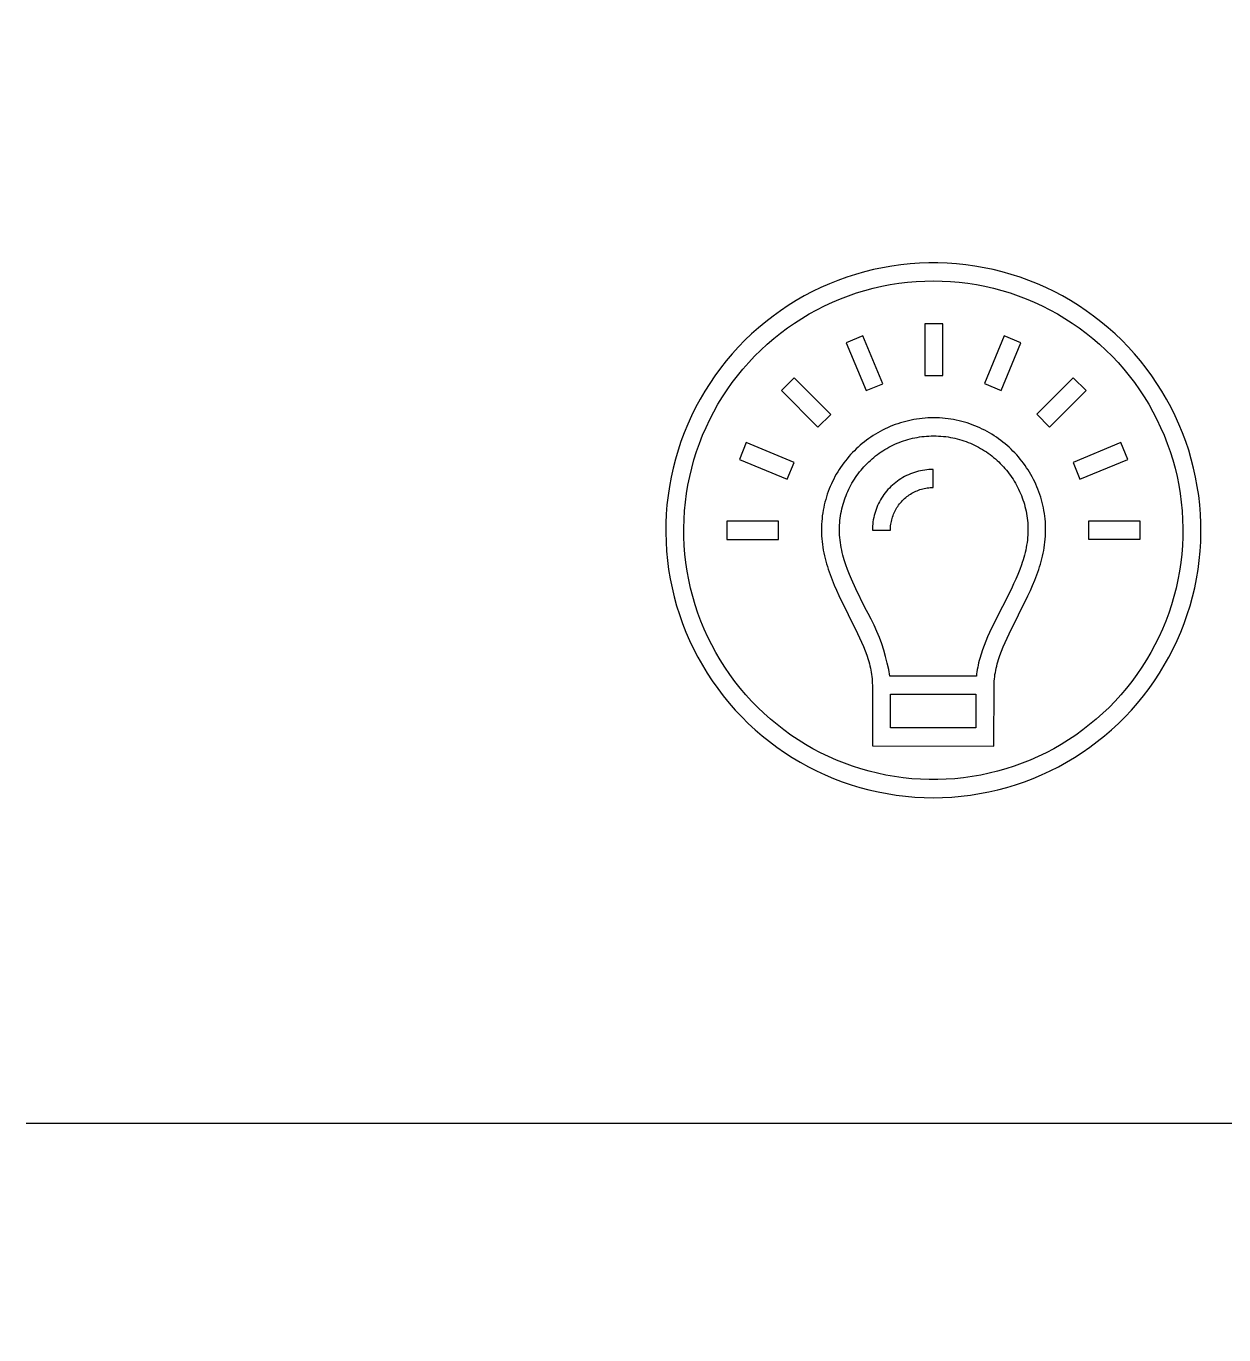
# Model space of a CAD drawing. Header units: inches. Extents: x -9 to 197, y 0 to 134.
# Drawn here: x 15.64 to 20.38, y 118.45 to 123.63 of the extents above; entities that cross this region are included whole.
import ezdxf

# ---------------------------------------------------------------- set-up
doc = ezdxf.new("R2010")
doc.units = ezdxf.units.IN
doc.layers.add('ZANO_R', color=7, linetype='Continuous', lineweight=0)
doc.layers.add('ZANO_W', color=1, linetype='Continuous', lineweight=0)
doc.styles.get("Standard").update_dxf_attribs({"font": 'arial.ttf'})
doc.dimstyles.new('amerykanie', dxfattribs={"dimtxt": 50, "dimasz": 50, "dimexe": 0.5, "dimexo": 0.5, "dimgap": 1, "dimtad": 1, "dimdec": 0, "dimzin": 0, "dimlunit": 5, "dimtxsty": 'Standard', "dimcen": 0.09, "dimclrd": 1, "dimclre": 1, "dimclrt": 1, "dimazin": 0, "dimtfac": 1, "dimtdec": 0, "dimtmove": 0, "dimatfit": 3, "dimfxl": 1, "dimtzin": 0, "dimarcsym": 1})

# ---------------------------------------------------------------- blocks, each defined once
blk = doc.blocks.new('*D398')
at = {"layer": 'ZANO_W', "color": 1, "lineweight": -2}
blk.add_arc((156.2448, 106.2917), 5.9376, 93.97094, 170.33898, dxfattribs=at)
at = {"layer": 'ZANO_W', "color": 1}
for points in [[(155.8311, 112.0484), (155.8361, 112.3817), (156.8335, 112.2001)], [(150.2253, 107.3022), (150.5574, 107.2741), (150.3072, 106.2917)]]:
    blk.add_solid(points, dxfattribs=at)
at = {"layer": 'ZANO_W', "color": 1, "insert": (151.3604, 111.687), "char_height": 1.625, "attachment_point": 5, "rotation": 42.155}
blk.add_mtext("95%%d41'", dxfattribs=at)

msp = doc.modelspace()

# ---------------------------------------------------------------- linework, layer by layer
at = {"layer": 'ZANO_R'}
for p, q in [((18.92422, 122.64825), (18.88921, 122.63695)), ((18.9596, 122.65834), (18.92422, 122.64825)), ((18.9953, 122.66719), (18.9596, 122.65834)), ((19.03129, 122.6748), (18.9953, 122.66719)), ((19.06753, 122.68115), (19.03129, 122.6748)), ((19.10396, 122.68624), (19.06753, 122.68115)), ((19.14055, 122.69006), (19.10396, 122.68624)), ((19.17724, 122.69262), (19.14055, 122.69006)), ((19.21401, 122.69389), (19.17724, 122.69262)), ((19.2508, 122.69389), (19.21401, 122.69389)), ((19.28756, 122.69262), (19.2508, 122.69389)), ((19.32426, 122.69006), (19.28756, 122.69262)), ((19.36084, 122.68624), (19.32426, 122.69006)), ((19.39728, 122.68115), (19.36084, 122.68624)), ((19.43351, 122.6748), (19.39728, 122.68115)), ((19.4695, 122.66719), (19.43351, 122.6748)), ((19.50521, 122.65834), (19.4695, 122.66719)), ((19.54058, 122.64825), (19.50521, 122.65834)), ((19.57559, 122.63695), (19.54058, 122.64825)), ((18.78684, 122.59584), (18.75374, 122.5798)), ((18.82048, 122.61072), (18.78684, 122.59584)), ((18.85462, 122.62443), (18.82048, 122.61072)), ((18.88921, 122.63695), (18.85462, 122.62443)), ((18.99463, 122.59347), (19.02806, 122.60115)), ((19.02806, 122.60115), (19.06174, 122.60766)), ((19.06174, 122.60766), (19.09563, 122.61299)), ((19.09563, 122.61299), (19.12968, 122.61715)), ((19.12968, 122.61715), (19.16385, 122.62012)), ((19.16385, 122.62012), (19.1981, 122.62191)), ((19.1981, 122.62191), (19.2324, 122.6225)), ((19.2324, 122.6225), (19.2667, 122.62191)), ((19.2667, 122.62191), (19.30095, 122.62012)), ((19.30095, 122.62012), (19.33513, 122.61715)), ((19.33513, 122.61715), (19.36918, 122.61299)), ((19.36918, 122.61299), (19.40306, 122.60765)), ((19.40306, 122.60765), (19.43674, 122.60114)), ((19.43674, 122.60114), (19.47017, 122.59347)), ((19.61018, 122.62443), (19.57559, 122.63695)), ((19.64432, 122.61072), (19.61018, 122.62443)), ((19.67796, 122.59584), (19.64432, 122.61072)), ((19.71106, 122.5798), (19.67796, 122.59584)), ((18.6893, 122.54431), (18.65804, 122.52491)), ((18.72121, 122.56261), (18.6893, 122.54431)), ((18.75374, 122.5798), (18.72121, 122.56261)), ((18.83256, 122.538), (18.86416, 122.55134)), ((18.86416, 122.55134), (18.89621, 122.56356)), ((18.89621, 122.56356), (18.92866, 122.57467)), ((18.92866, 122.57467), (18.96148, 122.58465)), ((18.96148, 122.58465), (18.99463, 122.59347)), ((19.47017, 122.59347), (19.50332, 122.58464)), ((19.50332, 122.58464), (19.53614, 122.57466)), ((19.53614, 122.57466), (19.56859, 122.56355)), ((19.56859, 122.56355), (19.60064, 122.55132)), ((19.60064, 122.55132), (19.63225, 122.53799)), ((19.74359, 122.56261), (19.71106, 122.5798)), ((19.7755, 122.54431), (19.74359, 122.56261)), ((19.80676, 122.52491), (19.7755, 122.54431)), ((18.62748, 122.50444), (18.59764, 122.48292)), ((18.65804, 122.52491), (18.62748, 122.50444)), ((18.71132, 122.47396), (18.74078, 122.49154)), ((18.74078, 122.49154), (18.77083, 122.50809)), ((18.77083, 122.50809), (18.80143, 122.52358)), ((18.80143, 122.52358), (18.83256, 122.538)), ((19.63225, 122.53799), (19.66337, 122.52357)), ((19.66337, 122.52357), (19.69397, 122.50807)), ((19.69397, 122.50807), (19.72402, 122.49153)), ((19.72402, 122.49153), (19.75348, 122.47395)), ((19.83732, 122.50444), (19.80676, 122.52491)), ((19.86716, 122.48292), (19.83732, 122.50444)), ((18.56857, 122.46038), (18.5403, 122.43685)), ((18.59764, 122.48292), (18.56857, 122.46038)), ((18.65433, 122.43579), (18.6825, 122.45537)), ((18.6825, 122.45537), (18.71132, 122.47396)), ((19.26965, 122.45256), (19.19809, 122.45256)), ((19.19809, 122.45256), (19.19809, 122.24756)), ((19.26965, 122.24756), (19.26965, 122.45256)), ((19.75348, 122.47395), (19.7823, 122.45536)), ((19.7823, 122.45536), (19.81047, 122.43578)), ((19.89623, 122.46038), (19.86716, 122.48292)), ((19.9245, 122.43685), (19.89623, 122.46038)), ((18.4863, 122.3869), (18.46062, 122.36055)), ((18.51287, 122.41234), (18.4863, 122.3869)), ((18.5403, 122.43685), (18.51287, 122.41234)), ((18.57415, 122.37136), (18.60012, 122.39376)), ((18.60012, 122.39376), (18.62686, 122.41525)), ((18.62686, 122.41525), (18.65433, 122.43579)), ((18.95337, 122.40444), (18.88727, 122.37706)), ((19.03185, 122.21505), (18.95337, 122.40444)), ((19.51293, 122.40443), (19.43465, 122.21552)), ((19.57903, 122.37708), (19.51293, 122.40443)), ((19.81047, 122.43578), (19.83794, 122.41523)), ((19.83794, 122.41523), (19.86467, 122.39374)), ((19.86467, 122.39374), (19.89065, 122.37134)), ((19.95194, 122.41234), (19.9245, 122.43685)), ((19.97851, 122.3869), (19.95194, 122.41234)), ((20.00418, 122.36055), (19.97851, 122.3869)), ((18.46062, 122.36055), (18.43588, 122.33333)), ((18.5246, 122.32392), (18.54896, 122.34807)), ((18.54896, 122.34807), (18.57415, 122.37136)), ((18.88727, 122.37706), (18.96571, 122.18767)), ((19.50078, 122.18814), (19.57903, 122.37708)), ((19.89065, 122.37134), (19.91583, 122.34805)), ((19.91583, 122.34805), (19.94019, 122.3239)), ((20.02892, 122.33333), (20.00418, 122.36055)), ((18.4121, 122.30526), (18.38931, 122.27639)), ((18.43588, 122.33333), (18.4121, 122.30526)), ((18.47847, 122.27316), (18.50109, 122.29894)), ((18.50109, 122.29894), (18.5246, 122.32392)), ((19.94019, 122.3239), (19.9637, 122.29892)), ((19.9637, 122.29892), (19.98633, 122.27314)), ((20.0527, 122.30526), (20.02892, 122.33333)), ((20.0755, 122.27639), (20.0527, 122.30526)), ((18.36753, 122.24674), (18.3468, 122.21635)), ((18.38931, 122.27639), (18.36753, 122.24674)), ((18.43596, 122.21932), (18.45675, 122.24661)), ((18.45675, 122.24661), (18.47847, 122.27316)), ((18.68113, 122.23843), (18.63054, 122.18781)), ((18.82605, 122.09344), (18.68113, 122.23843)), ((19.19809, 122.24756), (19.26965, 122.24756)), ((19.78665, 122.23842), (19.64204, 122.09381)), ((19.83723, 122.18784), (19.78665, 122.23842)), ((19.98633, 122.27314), (20.00804, 122.24659)), ((20.00804, 122.24659), (20.02883, 122.2193)), ((20.09727, 122.24674), (20.0755, 122.27639)), ((20.11801, 122.21635), (20.09727, 122.24674)), ((18.32713, 122.18527), (18.30855, 122.15352)), ((18.3468, 122.21635), (18.32713, 122.18527)), ((18.3973, 122.16266), (18.41614, 122.19133)), ((18.41614, 122.19133), (18.43596, 122.21932)), ((18.63054, 122.18781), (18.77547, 122.04285)), ((18.96571, 122.18767), (19.03185, 122.21505)), ((19.43465, 122.21552), (19.50078, 122.18814)), ((19.69262, 122.04323), (19.83723, 122.18784)), ((20.02883, 122.2193), (20.04865, 122.1913)), ((20.04865, 122.1913), (20.06749, 122.16264)), ((20.13768, 122.18527), (20.11801, 122.21635)), ((20.15625, 122.15352), (20.13768, 122.18527)), ((18.30855, 122.15352), (18.29109, 122.12114)), ((18.36266, 122.10346), (18.37946, 122.13336)), ((18.37946, 122.13336), (18.3973, 122.16266)), ((20.06749, 122.16264), (20.08532, 122.13333)), ((20.08532, 122.13333), (20.10213, 122.10343)), ((20.17372, 122.12114), (20.15625, 122.15352)), ((18.27476, 122.08818), (18.25958, 122.05467)), ((18.29109, 122.12114), (18.27476, 122.08818)), ((18.3469, 122.07299), (18.36266, 122.10346)), ((18.77547, 122.04285), (18.82605, 122.09344)), ((19.17732, 122.07625), (19.16624, 122.0747)), ((19.18848, 122.07753), (19.17732, 122.07625)), ((19.19972, 122.07853), (19.18848, 122.07753)), ((19.21103, 122.07925), (19.19972, 122.07853)), ((19.22243, 122.07969), (19.21103, 122.07925)), ((19.23389, 122.07983), (19.22243, 122.07969)), ((19.24535, 122.07965), (19.23389, 122.07983)), ((19.25674, 122.07917), (19.24535, 122.07965)), ((19.26806, 122.07841), (19.25674, 122.07917)), ((19.27929, 122.07737), (19.26806, 122.07841)), ((19.29045, 122.07606), (19.27929, 122.07737)), ((19.30152, 122.07446), (19.29045, 122.07606)), ((19.64204, 122.09381), (19.69262, 122.04323)), ((20.10213, 122.10343), (20.11789, 122.07296)), ((20.19005, 122.08818), (20.17372, 122.12114)), ((20.20522, 122.05467), (20.19005, 122.08818)), ((18.25958, 122.05467), (18.24558, 122.02065)), ((18.3186, 122.01051), (18.33221, 122.04199)), ((18.33221, 122.04199), (18.3469, 122.07299)), ((19.02205, 122.02607), (19.01267, 122.02082)), ((19.03157, 122.0311), (19.02205, 122.02607)), ((19.04123, 122.03591), (19.03157, 122.0311)), ((19.05101, 122.04048), (19.04123, 122.03591)), ((19.06092, 122.04482), (19.05101, 122.04048)), ((19.07096, 122.04893), (19.06092, 122.04482)), ((19.08111, 122.0528), (19.07096, 122.04893)), ((19.09138, 122.05642), (19.08111, 122.0528)), ((19.10177, 122.0598), (19.09138, 122.05642)), ((19.11226, 122.06293), (19.10177, 122.0598)), ((19.12286, 122.0658), (19.11226, 122.06293)), ((19.13356, 122.06842), (19.12286, 122.0658)), ((19.14436, 122.07078), (19.13356, 122.06842)), ((19.15526, 122.07287), (19.14436, 122.07078)), ((19.16624, 122.0747), (19.15526, 122.07287)), ((19.3125, 122.0726), (19.30152, 122.07446)), ((19.32339, 122.07047), (19.3125, 122.0726)), ((19.33418, 122.06807), (19.32339, 122.07047)), ((19.34487, 122.06542), (19.33418, 122.06807)), ((19.35546, 122.06251), (19.34487, 122.06542)), ((19.36594, 122.05934), (19.35546, 122.06251)), ((19.37631, 122.05593), (19.36594, 122.05934)), ((19.38657, 122.05227), (19.37631, 122.05593)), ((19.39671, 122.04837), (19.38657, 122.05227)), ((19.40673, 122.04423), (19.39671, 122.04837)), ((19.41663, 122.03985), (19.40673, 122.04423)), ((19.4264, 122.03524), (19.41663, 122.03985)), ((19.43603, 122.0304), (19.4264, 122.03524)), ((19.44554, 122.02534), (19.43603, 122.0304)), ((19.4549, 122.02006), (19.44554, 122.02534)), ((20.11789, 122.07296), (20.13258, 122.04196)), ((20.13258, 122.04196), (20.14618, 122.01048)), ((20.21923, 122.02065), (20.20522, 122.05467)), ((18.23276, 121.98617), (18.22115, 121.95126)), ((18.24558, 122.02065), (18.23276, 121.98617)), ((18.2947, 121.94621), (18.30609, 121.97856)), ((18.30609, 121.97856), (18.3186, 122.01051)), ((18.49155, 121.98137), (18.46421, 121.91524)), ((18.68094, 121.90293), (18.49155, 121.98137)), ((18.95114, 121.97814), (18.94298, 121.97124)), ((18.95946, 121.98485), (18.95114, 121.97814)), ((18.96794, 121.99136), (18.95946, 121.98485)), ((18.97659, 121.99766), (18.96794, 121.99136)), ((18.98538, 122.00377), (18.97659, 121.99766)), ((18.99433, 122.00966), (18.98538, 122.00377)), ((19.00343, 122.01535), (18.99433, 122.00966)), ((19.01267, 122.02082), (19.00343, 122.01535)), ((19.07224, 121.97139), (19.08045, 121.97523)), ((19.08045, 121.97523), (19.08877, 121.97888)), ((19.08877, 121.97888), (19.09719, 121.98232)), ((19.09719, 121.98232), (19.10571, 121.98557)), ((19.10571, 121.98557), (19.11432, 121.98861)), ((19.11432, 121.98861), (19.12304, 121.99144)), ((19.12304, 121.99144), (19.13184, 121.99407)), ((19.13184, 121.99407), (19.14073, 121.99648)), ((19.14073, 121.99648), (19.14971, 121.99868)), ((19.14971, 121.99868), (19.15877, 122.00065)), ((19.15877, 122.00065), (19.16792, 122.00241)), ((19.16792, 122.00241), (19.17713, 122.00394)), ((19.17713, 122.00394), (19.18643, 122.00524)), ((19.18643, 122.00524), (19.19579, 122.00632)), ((19.19579, 122.00632), (19.20522, 122.00716)), ((19.20522, 122.00716), (19.21471, 122.00776)), ((19.21471, 122.00776), (19.22427, 122.00813)), ((19.22427, 122.00813), (19.23389, 122.00825)), ((19.23389, 122.00825), (19.24351, 122.00813)), ((19.24351, 122.00813), (19.25306, 122.00776)), ((19.25306, 122.00776), (19.26256, 122.00716)), ((19.26256, 122.00716), (19.27199, 122.00632)), ((19.27199, 122.00632), (19.28135, 122.00524)), ((19.28135, 122.00524), (19.29065, 122.00394)), ((19.29065, 122.00394), (19.29986, 122.00241)), ((19.29986, 122.00241), (19.309, 122.00065)), ((19.309, 122.00065), (19.31807, 121.99868)), ((19.31807, 121.99868), (19.32704, 121.99648)), ((19.32704, 121.99648), (19.33594, 121.99407)), ((19.33594, 121.99407), (19.34474, 121.99144)), ((19.34474, 121.99144), (19.35345, 121.98861)), ((19.35345, 121.98861), (19.36207, 121.98557)), ((19.36207, 121.98557), (19.37059, 121.98232)), ((19.37059, 121.98232), (19.37901, 121.97888)), ((19.37901, 121.97888), (19.38733, 121.97523)), ((19.38733, 121.97523), (19.39554, 121.97139)), ((19.46412, 122.01455), (19.4549, 122.02006)), ((19.4732, 122.00884), (19.46412, 122.01455)), ((19.48213, 122.00291), (19.4732, 122.00884)), ((19.49091, 121.99678), (19.48213, 122.00291)), ((19.49953, 121.99044), (19.49091, 121.99678)), ((19.50799, 121.9839), (19.49953, 121.99044)), ((19.51629, 121.97717), (19.50799, 121.9839)), ((19.52442, 121.97024), (19.51629, 121.97717)), ((19.97475, 121.98137), (19.7858, 121.90315)), ((20.00212, 121.91524), (19.97475, 121.98137)), ((20.14618, 122.01048), (20.15869, 121.97853)), ((20.15869, 121.97853), (20.17008, 121.94618)), ((20.23204, 121.98617), (20.21923, 122.02065)), ((20.24365, 121.95126), (20.23204, 121.98617)), ((18.22115, 121.95126), (18.21076, 121.91597)), ((18.28444, 121.91348), (18.2947, 121.94621)), ((18.89771, 121.92597), (18.89081, 121.91782)), ((18.9048, 121.93396), (18.89771, 121.92597)), ((18.91208, 121.94178), (18.9048, 121.93396)), ((18.91954, 121.94942), (18.91208, 121.94178)), ((18.92718, 121.95688), (18.91954, 121.94942)), ((18.93499, 121.96415), (18.92718, 121.95688)), ((18.94298, 121.97124), (18.93499, 121.96415)), ((18.98979, 121.91714), (18.99664, 121.92293)), ((18.99664, 121.92293), (19.00362, 121.92856)), ((19.00362, 121.92856), (19.01074, 121.93402)), ((19.01074, 121.93402), (19.018, 121.93931)), ((19.018, 121.93931), (19.02538, 121.94443)), ((19.02538, 121.94443), (19.03289, 121.94938)), ((19.03289, 121.94938), (19.04052, 121.95415)), ((19.04052, 121.95415), (19.04828, 121.95874)), ((19.04828, 121.95874), (19.05615, 121.96314)), ((19.05615, 121.96314), (19.06414, 121.96736)), ((19.06414, 121.96736), (19.07224, 121.97139)), ((19.39554, 121.97139), (19.40364, 121.96736)), ((19.40364, 121.96736), (19.41163, 121.96314)), ((19.41163, 121.96314), (19.4195, 121.95874)), ((19.4195, 121.95874), (19.42726, 121.95415)), ((19.42726, 121.95415), (19.43489, 121.94938)), ((19.43489, 121.94938), (19.4424, 121.94443)), ((19.4424, 121.94443), (19.44978, 121.93931)), ((19.44978, 121.93931), (19.45704, 121.93402)), ((19.45704, 121.93402), (19.46416, 121.92856)), ((19.46416, 121.92856), (19.47114, 121.92293)), ((19.47114, 121.92293), (19.47798, 121.91714)), ((19.53239, 121.96312), (19.52442, 121.97024)), ((19.54018, 121.95582), (19.53239, 121.96312)), ((19.54779, 121.94833), (19.54018, 121.95582)), ((19.55522, 121.94067), (19.54779, 121.94833)), ((19.56247, 121.93282), (19.55522, 121.94067)), ((19.56953, 121.92481), (19.56247, 121.93282)), ((19.5764, 121.91663), (19.56953, 121.92481)), ((20.17008, 121.94618), (20.18034, 121.91345)), ((20.25404, 121.91597), (20.24365, 121.95126)), ((18.2016, 121.88035), (18.19368, 121.84442)), ((18.21076, 121.91597), (18.2016, 121.88035)), ((18.26736, 121.84704), (18.27533, 121.88041)), ((18.27533, 121.88041), (18.28444, 121.91348)), ((18.46421, 121.91524), (18.65357, 121.8368)), ((18.65357, 121.8368), (18.68094, 121.90293)), ((18.85929, 121.87462), (18.85361, 121.86552)), ((18.86519, 121.88357), (18.85929, 121.87462)), ((18.87129, 121.89237), (18.86519, 121.88357)), ((18.8776, 121.90101), (18.87129, 121.89237)), ((18.88411, 121.90949), (18.8776, 121.90101)), ((18.89081, 121.91782), (18.88411, 121.90949)), ((18.94039, 121.86533), (18.94602, 121.87231)), ((18.94602, 121.87231), (18.95181, 121.87916)), ((18.95181, 121.87916), (18.95776, 121.88586)), ((18.95776, 121.88586), (18.96386, 121.89242)), ((18.96386, 121.89242), (18.97012, 121.89883)), ((18.97012, 121.89883), (18.97653, 121.90509)), ((18.97653, 121.90509), (18.98309, 121.91119)), ((18.98309, 121.91119), (18.98979, 121.91714)), ((19.17339, 121.86788), (19.16527, 121.8657)), ((19.18157, 121.86978), (19.17339, 121.86788)), ((19.18982, 121.87139), (19.18157, 121.86978)), ((19.19811, 121.87271), (19.18982, 121.87139)), ((19.20645, 121.87375), (19.19811, 121.87271)), ((19.21482, 121.87449), (19.20645, 121.87375)), ((19.22321, 121.87494), (19.21482, 121.87449)), ((19.23161, 121.87509), (19.22321, 121.87494)), ((19.23161, 121.80351), (19.23161, 121.87509)), ((19.47798, 121.91714), (19.48469, 121.91119)), ((19.48469, 121.91119), (19.49125, 121.90509)), ((19.49125, 121.90509), (19.49766, 121.89883)), ((19.49766, 121.89883), (19.50392, 121.89242)), ((19.50392, 121.89242), (19.51002, 121.88586)), ((19.51002, 121.88586), (19.51597, 121.87916)), ((19.51597, 121.87916), (19.52176, 121.87231)), ((19.52176, 121.87231), (19.52739, 121.86533)), ((19.58308, 121.90829), (19.5764, 121.91663)), ((19.58956, 121.89978), (19.58308, 121.90829)), ((19.59584, 121.89111), (19.58956, 121.89978)), ((19.60191, 121.88229), (19.59584, 121.89111)), ((19.60777, 121.87332), (19.60191, 121.88229)), ((19.61343, 121.86421), (19.60777, 121.87332)), ((19.7858, 121.90315), (19.81318, 121.83702)), ((19.81318, 121.83702), (20.00212, 121.91524)), ((20.18034, 121.91345), (20.18945, 121.88038)), ((20.18945, 121.88038), (20.19742, 121.84701)), ((20.2632, 121.88035), (20.25404, 121.91597)), ((20.27112, 121.84442), (20.2632, 121.88035)), ((18.19368, 121.84442), (18.18701, 121.80824)), ((18.26056, 121.81342), (18.26736, 121.84704)), ((18.82848, 121.81794), (18.82414, 121.80803)), ((18.83305, 121.82772), (18.82848, 121.81794)), ((18.83786, 121.83738), (18.83305, 121.82772)), ((18.84289, 121.8469), (18.83786, 121.83738)), ((18.84814, 121.85628), (18.84289, 121.8469)), ((18.85361, 121.86552), (18.84814, 121.85628)), ((18.9058, 121.81281), (18.9102, 121.82068)), ((18.9102, 121.82068), (18.91479, 121.82843)), ((18.91479, 121.82843), (18.91957, 121.83607)), ((18.91957, 121.83607), (18.92451, 121.84358)), ((18.92451, 121.84358), (18.92964, 121.85096)), ((18.92964, 121.85096), (18.93493, 121.85821)), ((18.93493, 121.85821), (18.94039, 121.86533)), ((19.07692, 121.81866), (19.07058, 121.81314)), ((19.08345, 121.82395), (19.07692, 121.81866)), ((19.09016, 121.82901), (19.08345, 121.82395)), ((19.09704, 121.83383), (19.09016, 121.82901)), ((19.10408, 121.83841), (19.09704, 121.83383)), ((19.11128, 121.84274), (19.10408, 121.83841)), ((19.11863, 121.84681), (19.11128, 121.84274)), ((19.12611, 121.85063), (19.11863, 121.84681)), ((19.13373, 121.85419), (19.12611, 121.85063)), ((19.14146, 121.85748), (19.13373, 121.85419)), ((19.1493, 121.86049), (19.14146, 121.85748)), ((19.15724, 121.86324), (19.1493, 121.86049)), ((19.16527, 121.8657), (19.15724, 121.86324)), ((19.52739, 121.86533), (19.53285, 121.85821)), ((19.53285, 121.85821), (19.53814, 121.85096)), ((19.53814, 121.85096), (19.54327, 121.84358)), ((19.54327, 121.84358), (19.54821, 121.83607)), ((19.54821, 121.83607), (19.55298, 121.82843)), ((19.55298, 121.82843), (19.55757, 121.82068)), ((19.55757, 121.82068), (19.56198, 121.81281)), ((19.61886, 121.85495), (19.61343, 121.86421)), ((19.62408, 121.84555), (19.61886, 121.85495)), ((19.62908, 121.83601), (19.62408, 121.84555)), ((19.63385, 121.82634), (19.62908, 121.83601)), ((19.63839, 121.81654), (19.63385, 121.82634)), ((19.6427, 121.80661), (19.63839, 121.81654)), ((20.19742, 121.84701), (20.20422, 121.81339)), ((20.27779, 121.80824), (20.27112, 121.84442)), ((18.18161, 121.77186), (18.17746, 121.7353)), ((18.18701, 121.80824), (18.18161, 121.77186)), ((18.25047, 121.74557), (18.25493, 121.77959)), ((18.25493, 121.77959), (18.26056, 121.81342)), ((18.80916, 121.76718), (18.80603, 121.75669)), ((18.81254, 121.77757), (18.80916, 121.76718)), ((18.81616, 121.78784), (18.81254, 121.77757)), ((18.82003, 121.79799), (18.81616, 121.78784)), ((18.82414, 121.80803), (18.82003, 121.79799)), ((18.88337, 121.76325), (18.88662, 121.77177)), ((18.88662, 121.77177), (18.89006, 121.78019)), ((18.89006, 121.78019), (18.89371, 121.78851)), ((18.89371, 121.78851), (18.89755, 121.79672)), ((18.89755, 121.79672), (18.90158, 121.80482)), ((18.90158, 121.80482), (18.9058, 121.81281)), ((19.0321, 121.76887), (19.02752, 121.76182)), ((19.03691, 121.77575), (19.0321, 121.76887)), ((19.04197, 121.78246), (19.03691, 121.77575)), ((19.04726, 121.78899), (19.04197, 121.78246)), ((19.05277, 121.79533), (19.04726, 121.78899)), ((19.0585, 121.80147), (19.05277, 121.79533)), ((19.06444, 121.80741), (19.0585, 121.80147)), ((19.07058, 121.81314), (19.06444, 121.80741)), ((19.1229, 121.76385), (19.12749, 121.76757)), ((19.12749, 121.76757), (19.1322, 121.77113)), ((19.1322, 121.77113), (19.13704, 121.77451)), ((19.13704, 121.77451), (19.14199, 121.77773)), ((19.14199, 121.77773), (19.14705, 121.78077)), ((19.14705, 121.78077), (19.15221, 121.78364)), ((19.15221, 121.78364), (19.15747, 121.78632)), ((19.15747, 121.78632), (19.16282, 121.78882)), ((19.16282, 121.78882), (19.16825, 121.79113)), ((19.16825, 121.79113), (19.17376, 121.79325)), ((19.17376, 121.79325), (19.17935, 121.79518)), ((19.17935, 121.79518), (19.18499, 121.79691)), ((19.18499, 121.79691), (19.19069, 121.79844)), ((19.19069, 121.79844), (19.19644, 121.79978)), ((19.19644, 121.79978), (19.20224, 121.80091)), ((19.20224, 121.80091), (19.20807, 121.80184)), ((19.20807, 121.80184), (19.21393, 121.80256)), ((19.21393, 121.80256), (19.21981, 121.80309)), ((19.21981, 121.80309), (19.22571, 121.8034)), ((19.22571, 121.8034), (19.23161, 121.80351)), ((19.56198, 121.81281), (19.5662, 121.80482)), ((19.5662, 121.80482), (19.57023, 121.79672)), ((19.57023, 121.79672), (19.57407, 121.78851)), ((19.57407, 121.78851), (19.57772, 121.78019)), ((19.57772, 121.78019), (19.58116, 121.77177)), ((19.58116, 121.77177), (19.58441, 121.76325)), ((19.64677, 121.79656), (19.6427, 121.80661)), ((19.6506, 121.7864), (19.64677, 121.79656)), ((19.65419, 121.77611), (19.6506, 121.7864)), ((19.65753, 121.76572), (19.65419, 121.77611)), ((19.66063, 121.75522), (19.65753, 121.76572)), ((20.20422, 121.81339), (20.20985, 121.77955)), ((20.20985, 121.77955), (20.2143, 121.74554)), ((20.2832, 121.77186), (20.27779, 121.80824)), ((20.28734, 121.7353), (20.2832, 121.77186)), ((18.17746, 121.7353), (18.17459, 121.69863)), ((18.2472, 121.71143), (18.25047, 121.74557)), ((18.79609, 121.7137), (18.79427, 121.70272)), ((18.79819, 121.7246), (18.79609, 121.7137)), ((18.80054, 121.73539), (18.79819, 121.7246)), ((18.80316, 121.74609), (18.80054, 121.73539)), ((18.80603, 121.75669), (18.80316, 121.74609)), ((18.86828, 121.71019), (18.87026, 121.71925)), ((18.87026, 121.71925), (18.87246, 121.72823)), ((18.87246, 121.72823), (18.87487, 121.73712)), ((18.87487, 121.73712), (18.87749, 121.74593)), ((18.87749, 121.74593), (18.88033, 121.75464)), ((18.88033, 121.75464), (18.88337, 121.76325)), ((19.00544, 121.7166), (19.0027, 121.70866)), ((19.00846, 121.72444), (19.00544, 121.7166)), ((19.01174, 121.73217), (19.00846, 121.72444)), ((19.0153, 121.73979), (19.01174, 121.73217)), ((19.01911, 121.74727), (19.0153, 121.73979)), ((19.02319, 121.75462), (19.01911, 121.74727)), ((19.02752, 121.76182), (19.02319, 121.75462)), ((19.07959, 121.70843), (19.08227, 121.71369)), ((19.08227, 121.71369), (19.08514, 121.71885)), ((19.08514, 121.71885), (19.08818, 121.72391)), ((19.08818, 121.72391), (19.09139, 121.72886)), ((19.09139, 121.72886), (19.09478, 121.7337)), ((19.09478, 121.7337), (19.09834, 121.73841)), ((19.09834, 121.73841), (19.10205, 121.743)), ((19.10205, 121.743), (19.10593, 121.74746)), ((19.10593, 121.74746), (19.10995, 121.75178)), ((19.10995, 121.75178), (19.11413, 121.75595)), ((19.11413, 121.75595), (19.11844, 121.75998)), ((19.11844, 121.75998), (19.1229, 121.76385)), ((19.58441, 121.76325), (19.58745, 121.75464)), ((19.58745, 121.75464), (19.59029, 121.74593)), ((19.59029, 121.74593), (19.59291, 121.73712)), ((19.59291, 121.73712), (19.59532, 121.72823)), ((19.59532, 121.72823), (19.59752, 121.71925)), ((19.59752, 121.71925), (19.5995, 121.71019)), ((19.66346, 121.74461), (19.66063, 121.75522)), ((19.66604, 121.7339), (19.66346, 121.74461)), ((19.66836, 121.72309), (19.66604, 121.7339)), ((19.67042, 121.71219), (19.66836, 121.72309)), ((19.6722, 121.7012), (19.67042, 121.71219)), ((20.2143, 121.74554), (20.21757, 121.7114)), ((20.29021, 121.69863), (20.28734, 121.7353)), ((18.173, 121.66188), (18.17268, 121.62509)), ((18.17459, 121.69863), (18.173, 121.66188)), ((18.24423, 121.6429), (18.24512, 121.67719)), ((18.24512, 121.67719), (18.2472, 121.71143)), ((18.61864, 121.6697), (18.41412, 121.6697)), ((18.41412, 121.6697), (18.41412, 121.59815)), ((18.61864, 121.59815), (18.61864, 121.6697)), ((18.79043, 121.66924), (18.78971, 121.65793)), ((18.79143, 121.68048), (18.79043, 121.66924)), ((18.79271, 121.69164), (18.79143, 121.68048)), ((18.79427, 121.70272), (18.79271, 121.69164)), ((18.86117, 121.65425), (18.86178, 121.66375)), ((18.86178, 121.66375), (18.86262, 121.67318)), ((18.86262, 121.67318), (18.86369, 121.68254)), ((18.86369, 121.68254), (18.86499, 121.69183)), ((18.86499, 121.69183), (18.86653, 121.70105)), ((18.86653, 121.70105), (18.86828, 121.71019)), ((18.99324, 121.66778), (18.99221, 121.65944)), ((18.99456, 121.67608), (18.99324, 121.66778)), ((18.99617, 121.68432), (18.99456, 121.67608)), ((18.99806, 121.69251), (18.99617, 121.68432)), ((19.00024, 121.70062), (18.99806, 121.69251)), ((19.0027, 121.70866), (19.00024, 121.70062)), ((19.06408, 121.65782), (19.06501, 121.66366)), ((19.06501, 121.66366), (19.06614, 121.66945)), ((19.06614, 121.66945), (19.06748, 121.6752)), ((19.06748, 121.6752), (19.06901, 121.68091)), ((19.06901, 121.68091), (19.07074, 121.68655)), ((19.07074, 121.68655), (19.07266, 121.69213)), ((19.07266, 121.69213), (19.07478, 121.69764)), ((19.07478, 121.69764), (19.07709, 121.70308)), ((19.07709, 121.70308), (19.07959, 121.70843)), ((19.5995, 121.71019), (19.60125, 121.70105)), ((19.60125, 121.70105), (19.60279, 121.69183)), ((19.60279, 121.69183), (19.60409, 121.68254)), ((19.60409, 121.68254), (19.60516, 121.67318)), ((19.60516, 121.67318), (19.606, 121.66375)), ((19.606, 121.66375), (19.60661, 121.65425)), ((19.67372, 121.69012), (19.6722, 121.7012)), ((19.67496, 121.67896), (19.67372, 121.69012)), ((19.67592, 121.66771), (19.67496, 121.67896)), ((19.6766, 121.6564), (19.67592, 121.66771)), ((20.05138, 121.67083), (19.84689, 121.67083)), ((19.84689, 121.67083), (19.84689, 121.59927)), ((20.05138, 121.59927), (20.05138, 121.67083)), ((20.21757, 121.7114), (20.21965, 121.67716)), ((20.21965, 121.67716), (20.22054, 121.64287)), ((20.29181, 121.66188), (20.29021, 121.69863)), ((20.29212, 121.62509), (20.29181, 121.66188)), ((18.17268, 121.62509), (18.17364, 121.58832)), ((18.24452, 121.6086), (18.24423, 121.6429)), ((18.24601, 121.57433), (18.24452, 121.6086)), ((18.78928, 121.64654), (18.78913, 121.63508)), ((18.78913, 121.63508), (18.78929, 121.62346)), ((18.78971, 121.65793), (18.78928, 121.64654)), ((18.78929, 121.62346), (18.78977, 121.61193)), ((18.78977, 121.61193), (18.79054, 121.60049)), ((18.86069, 121.63508), (18.86081, 121.64469)), ((18.86083, 121.62503), (18.86069, 121.63508)), ((18.86081, 121.64469), (18.86117, 121.65425)), ((18.86127, 121.61502), (18.86083, 121.62503)), ((18.86199, 121.60504), (18.86127, 121.61502)), ((18.99102, 121.64268), (18.99086, 121.63428)), ((18.99086, 121.63428), (19.06241, 121.63428)), ((18.99147, 121.65107), (18.99102, 121.64268)), ((18.99221, 121.65944), (18.99147, 121.65107)), ((19.06241, 121.63428), (19.06252, 121.64019)), ((19.06252, 121.64019), (19.06284, 121.64608)), ((19.06284, 121.64608), (19.06336, 121.65197)), ((19.06336, 121.65197), (19.06408, 121.65782)), ((19.60649, 121.61505), (19.60576, 121.60509)), ((19.60694, 121.62505), (19.60649, 121.61505)), ((19.60661, 121.65425), (19.60697, 121.64469)), ((19.60709, 121.63508), (19.60694, 121.62505)), ((19.60697, 121.64469), (19.60709, 121.63508)), ((19.67558, 121.59896), (19.67639, 121.6104)), ((19.67639, 121.6104), (19.6769, 121.62193)), ((19.677, 121.645), (19.6766, 121.6564)), ((19.6769, 121.62193), (19.6771, 121.63354)), ((19.6771, 121.63354), (19.677, 121.645)), ((20.22025, 121.60857), (20.21876, 121.5743)), ((20.22054, 121.64287), (20.22025, 121.60857)), ((20.29117, 121.58832), (20.29212, 121.62509)), ((18.17364, 121.58832), (18.17587, 121.5516)), ((18.24869, 121.54013), (18.24601, 121.57433)), ((18.41412, 121.59815), (18.61864, 121.59815)), ((18.79054, 121.60049), (18.79161, 121.58913)), ((18.79161, 121.58913), (18.79296, 121.57785)), ((18.79296, 121.57785), (18.79458, 121.56664)), ((18.79458, 121.56664), (18.79646, 121.55551)), ((18.86299, 121.59509), (18.86199, 121.60504)), ((18.86424, 121.58518), (18.86299, 121.59509)), ((18.86575, 121.5753), (18.86424, 121.58518)), ((18.86749, 121.56545), (18.86575, 121.5753)), ((18.86947, 121.55563), (18.86749, 121.56545)), ((19.60014, 121.56555), (19.59811, 121.55574)), ((19.60192, 121.57539), (19.60014, 121.56555)), ((19.60346, 121.58526), (19.60192, 121.57539)), ((19.60474, 121.59516), (19.60346, 121.58526)), ((19.60576, 121.60509), (19.60474, 121.59516)), ((19.66951, 121.554), (19.67142, 121.56513)), ((19.67142, 121.56513), (19.67308, 121.57632)), ((19.67308, 121.57632), (19.67447, 121.5876)), ((19.67447, 121.5876), (19.67558, 121.59896)), ((19.84689, 121.59927), (20.05138, 121.59927)), ((20.21876, 121.5743), (20.21608, 121.5401)), ((20.28893, 121.5516), (20.29117, 121.58832)), ((18.17587, 121.5516), (18.17938, 121.51498)), ((18.17938, 121.51498), (18.18415, 121.47851)), ((18.25255, 121.50605), (18.24869, 121.54013)), ((18.25759, 121.47212), (18.25255, 121.50605)), ((18.79646, 121.55551), (18.79859, 121.54446)), ((18.79859, 121.54446), (18.80096, 121.53347)), ((18.80096, 121.53347), (18.80356, 121.52256)), ((18.80356, 121.52256), (18.80638, 121.51171)), ((18.80638, 121.51171), (18.80941, 121.50093)), ((18.87168, 121.54583), (18.86947, 121.55563)), ((18.87409, 121.53607), (18.87168, 121.54583)), ((18.87671, 121.52634), (18.87409, 121.53607)), ((18.87953, 121.51664), (18.87671, 121.52634)), ((18.8857, 121.49732), (18.87953, 121.51664)), ((19.58477, 121.50713), (19.58153, 121.49749)), ((19.58784, 121.5168), (19.58477, 121.50713)), ((19.59071, 121.52649), (19.58784, 121.5168)), ((19.59339, 121.53621), (19.59071, 121.52649)), ((19.59586, 121.54596), (19.59339, 121.53621)), ((19.59811, 121.55574), (19.59586, 121.54596)), ((19.65637, 121.49946), (19.65943, 121.51023)), ((19.65943, 121.51023), (19.66229, 121.52107)), ((19.66229, 121.52107), (19.66493, 121.53198)), ((19.66493, 121.53198), (19.66734, 121.54295)), ((19.66734, 121.54295), (19.66951, 121.554)), ((20.21222, 121.50601), (20.20718, 121.47208)), ((20.21608, 121.5401), (20.21222, 121.50601)), ((20.28065, 121.47851), (20.28543, 121.51498)), ((20.28543, 121.51498), (20.28893, 121.5516)), ((18.18415, 121.47851), (18.19019, 121.44222)), ((18.26381, 121.43838), (18.25759, 121.47212)), ((18.80941, 121.50093), (18.81263, 121.49021)), ((18.81263, 121.49021), (18.81604, 121.47955)), ((18.81604, 121.47955), (18.82339, 121.4584)), ((18.82339, 121.4584), (18.83136, 121.43748)), ((18.89253, 121.47811), (18.8857, 121.49732)), ((18.89994, 121.45901), (18.89253, 121.47811)), ((18.90785, 121.44001), (18.89994, 121.45901)), ((19.56698, 121.45921), (19.55889, 121.44022)), ((19.57455, 121.4783), (19.56698, 121.45921)), ((19.58153, 121.49749), (19.57455, 121.4783)), ((19.63419, 121.43609), (19.64224, 121.45699)), ((19.64224, 121.45699), (19.64966, 121.47811)), ((19.64966, 121.47811), (19.65311, 121.48875)), ((19.65311, 121.48875), (19.65637, 121.49946)), ((20.20718, 121.47208), (20.20096, 121.43835)), ((20.27461, 121.44222), (20.28065, 121.47851)), ((18.19019, 121.44222), (18.19748, 121.40616)), ((18.19748, 121.40616), (18.20603, 121.37038)), ((18.27119, 121.40488), (18.26381, 121.43838)), ((18.27973, 121.37166), (18.27119, 121.40488)), ((18.83136, 121.43748), (18.83988, 121.41676)), ((18.83988, 121.41676), (18.84885, 121.39622)), ((18.92488, 121.4023), (18.90785, 121.44001)), ((18.96157, 121.32797), (18.92488, 121.4023)), ((19.54149, 121.40253), (19.47053, 121.26221)), ((19.55037, 121.42133), (19.54149, 121.40253)), ((19.55889, 121.44022), (19.55037, 121.42133)), ((19.61656, 121.39489), (19.62561, 121.4154)), ((19.62561, 121.4154), (19.63419, 121.43609)), ((20.19357, 121.40485), (20.18503, 121.37163)), ((20.20096, 121.43835), (20.19357, 121.40485)), ((20.25878, 121.37038), (20.26732, 121.40616)), ((20.26732, 121.40616), (20.27461, 121.44222)), ((18.20603, 121.37038), (18.2158, 121.33492)), ((18.28942, 121.33876), (18.27973, 121.37166)), ((18.84885, 121.39622), (18.8582, 121.37585)), ((18.8582, 121.37585), (18.93244, 121.22544)), ((19.53238, 121.2244), (19.60714, 121.37456)), ((19.60714, 121.37456), (19.61656, 121.39489)), ((20.18503, 121.37163), (20.17534, 121.33873)), ((20.249, 121.33492), (20.25878, 121.37038)), ((18.2158, 121.33492), (18.22681, 121.29982)), ((18.22681, 121.29982), (18.23902, 121.26512)), ((18.30025, 121.30621), (18.28942, 121.33876)), ((18.3122, 121.27405), (18.30025, 121.30621)), ((18.97456, 121.30494), (18.96157, 121.32797)), ((18.98679, 121.28149), (18.97456, 121.30494)), ((20.16451, 121.30618), (20.15256, 121.27402)), ((20.17534, 121.33873), (20.16451, 121.30618)), ((20.22578, 121.26512), (20.238, 121.29982)), ((20.238, 121.29982), (20.249, 121.33492)), ((18.23902, 121.26512), (18.25243, 121.23086)), ((18.32525, 121.24233), (18.3122, 121.27405)), ((18.99824, 121.25765), (18.98679, 121.28149)), ((19.0089, 121.23345), (18.99824, 121.25765)), ((19.47053, 121.26221), (19.45471, 121.22876)), ((20.15256, 121.27402), (20.13951, 121.2423)), ((20.21237, 121.23086), (20.22578, 121.26512)), ((18.25243, 121.23086), (18.26702, 121.19709)), ((18.26702, 121.19709), (18.28278, 121.16385)), ((18.3394, 121.21109), (18.32525, 121.24233)), ((18.35463, 121.18035), (18.3394, 121.21109)), ((18.93244, 121.22544), (18.94821, 121.19085)), ((19.01876, 121.20891), (19.0089, 121.23345)), ((19.02781, 121.18406), (19.01876, 121.20891)), ((19.44011, 121.19499), (19.4334, 121.17797)), ((19.44723, 121.21192), (19.44011, 121.19499)), ((19.45471, 121.22876), (19.44723, 121.21192)), ((19.51649, 121.18987), (19.53238, 121.2244)), ((20.12535, 121.21106), (20.11013, 121.18032)), ((20.13951, 121.2423), (20.12535, 121.21106)), ((20.18203, 121.16385), (20.19778, 121.19709)), ((20.19778, 121.19709), (20.21237, 121.23086)), ((18.28278, 121.16385), (18.29968, 121.13118)), ((18.37092, 121.15016), (18.35463, 121.18035)), ((18.38824, 121.12055), (18.37092, 121.15016)), ((18.94821, 121.19085), (18.95547, 121.17366)), ((18.95547, 121.17366), (18.96223, 121.15652)), ((18.96223, 121.15652), (18.96843, 121.13943)), ((19.03604, 121.15893), (19.02781, 121.18406)), ((19.04344, 121.13354), (19.03604, 121.15893)), ((19.42145, 121.14366), (19.41631, 121.12636)), ((19.42716, 121.16086), (19.42145, 121.14366)), ((19.4334, 121.17797), (19.42716, 121.16086)), ((19.49609, 121.13852), (19.50235, 121.15559)), ((19.50235, 121.15559), (19.50917, 121.1727)), ((19.50917, 121.1727), (19.51649, 121.18987)), ((20.09384, 121.15013), (20.07652, 121.12052)), ((20.11013, 121.18032), (20.09384, 121.15013)), ((20.16513, 121.13118), (20.18203, 121.16385)), ((18.29968, 121.13118), (18.3177, 121.09911)), ((18.3177, 121.09911), (18.33683, 121.06768)), ((18.40658, 121.09156), (18.38824, 121.12055)), ((18.42591, 121.06323), (18.40658, 121.09156)), ((18.96843, 121.13943), (18.97401, 121.12238)), ((18.97401, 121.12238), (18.97655, 121.11387)), ((18.97655, 121.11387), (18.9789, 121.10536)), ((18.9789, 121.10536), (18.98107, 121.09685)), ((18.98107, 121.09685), (18.98304, 121.08835)), ((19.05, 121.10792), (19.04344, 121.13354)), ((19.05572, 121.0821), (19.05, 121.10792)), ((19.40801, 121.09145), (19.40639, 121.08265)), ((19.40983, 121.10021), (19.40801, 121.09145)), ((19.41182, 121.10895), (19.40983, 121.10021)), ((19.41398, 121.11767), (19.41182, 121.10895)), ((19.41631, 121.12636), (19.41398, 121.11767)), ((19.48131, 121.08749), (19.48331, 121.09599)), ((19.48331, 121.09599), (19.48551, 121.10448)), ((19.48551, 121.10448), (19.48789, 121.11298)), ((19.48789, 121.11298), (19.49046, 121.12149)), ((19.49046, 121.12149), (19.49609, 121.13852)), ((20.05818, 121.09154), (20.03884, 121.0632)), ((20.07652, 121.12052), (20.05818, 121.09154)), ((20.12798, 121.06768), (20.1471, 121.09911)), ((20.1471, 121.09911), (20.16513, 121.13118)), ((18.33683, 121.06768), (18.35703, 121.03694)), ((18.44622, 121.03558), (18.42591, 121.06323)), ((18.98304, 121.08835), (18.98482, 121.07985)), ((18.98482, 121.07985), (18.98638, 121.07136)), ((18.98638, 121.07136), (18.98772, 121.06286)), ((18.98772, 121.06286), (18.98883, 121.05436)), ((18.98883, 121.05436), (18.98971, 121.04586)), ((18.98971, 121.04586), (18.99035, 121.03735)), ((19.06059, 121.05611), (19.05572, 121.0821)), ((19.40271, 121.05611), (19.06059, 121.05611)), ((19.40373, 121.06498), (19.40271, 121.05611)), ((19.40496, 121.07383), (19.40373, 121.06498)), ((19.40639, 121.08265), (19.40496, 121.07383)), ((19.47382, 121.03652), (19.47449, 121.04502)), ((19.47449, 121.04502), (19.4754, 121.05352)), ((19.4754, 121.05352), (19.47655, 121.06201)), ((19.47655, 121.06201), (19.47792, 121.07051)), ((19.47792, 121.07051), (19.47951, 121.079)), ((19.47951, 121.079), (19.48131, 121.08749)), ((20.03884, 121.0632), (20.01854, 121.03556)), ((20.10777, 121.03694), (20.12798, 121.06768)), ((18.35703, 121.03694), (18.37829, 121.00692)), ((18.37829, 121.00692), (18.40058, 120.97766)), ((18.46747, 121.00866), (18.44622, 121.03558)), ((18.48965, 120.98249), (18.46747, 121.00866)), ((18.99035, 121.03735), (18.99074, 121.02884)), ((18.99074, 121.02884), (18.99087, 121.02032)), ((18.99087, 121.02032), (18.99088, 120.77952)), ((19.4724, 120.77869), (19.47324, 121.01949)), ((19.47324, 121.01949), (19.4734, 121.02801)), ((19.4734, 121.02801), (19.47382, 121.03652)), ((19.99728, 121.00863), (19.9751, 120.98246)), ((20.01854, 121.03556), (19.99728, 121.00863)), ((20.06422, 120.97766), (20.08651, 121.00692)), ((20.08651, 121.00692), (20.10777, 121.03694)), ((18.40058, 120.97766), (18.42387, 120.94918)), ((18.42387, 120.94918), (18.44814, 120.92153)), ((18.51272, 120.9571), (18.48965, 120.98249)), ((18.53665, 120.93253), (18.51272, 120.9571)), ((19.0624, 120.85107), (19.0624, 120.98452)), ((19.0624, 120.98452), (19.40082, 120.98452)), ((19.40082, 120.98452), (19.40082, 120.85107)), ((19.95203, 120.95708), (19.9281, 120.93251)), ((19.9751, 120.98246), (19.95203, 120.95708)), ((20.01667, 120.92153), (20.04093, 120.94918)), ((20.04093, 120.94918), (20.06422, 120.97766)), ((18.44814, 120.92153), (18.47335, 120.89474)), ((18.47335, 120.89474), (18.49947, 120.86884)), ((18.56143, 120.90881), (18.53665, 120.93253)), ((18.58701, 120.88596), (18.56143, 120.90881)), ((18.61337, 120.86401), (18.58701, 120.88596)), ((19.87774, 120.88594), (19.85137, 120.86399)), ((19.90332, 120.90879), (19.87774, 120.88594)), ((19.9281, 120.93251), (19.90332, 120.90879)), ((19.96533, 120.86884), (19.99146, 120.89474)), ((19.99146, 120.89474), (20.01667, 120.92153)), ((18.49947, 120.86884), (18.52648, 120.84387)), ((18.52648, 120.84387), (18.55434, 120.81984)), ((18.64048, 120.84299), (18.61337, 120.86401)), ((18.6683, 120.82292), (18.64048, 120.84299)), ((19.40082, 120.85107), (19.0624, 120.85107)), ((19.82426, 120.84297), (19.79644, 120.82291)), ((19.85137, 120.86399), (19.82426, 120.84297)), ((19.91047, 120.81984), (19.93833, 120.84387)), ((19.93833, 120.84387), (19.96533, 120.86884)), ((18.55434, 120.81984), (18.58301, 120.7968)), ((18.58301, 120.7968), (18.61247, 120.77477)), ((18.6968, 120.80384), (18.6683, 120.82292)), ((18.72595, 120.78575), (18.6968, 120.80384)), ((18.7557, 120.76868), (18.72595, 120.78575)), ((18.99088, 120.77952), (19.4724, 120.77869)), ((19.7388, 120.78573), (19.70904, 120.76867)), ((19.76794, 120.80382), (19.7388, 120.78573)), ((19.79644, 120.82291), (19.76794, 120.80382)), ((19.85233, 120.77477), (19.88179, 120.7968)), ((19.88179, 120.7968), (19.91047, 120.81984)), ((18.61247, 120.77477), (18.64267, 120.75377)), ((18.64267, 120.75377), (18.67359, 120.73383)), ((18.67359, 120.73383), (18.70518, 120.71498)), ((18.78603, 120.75266), (18.7557, 120.76868)), ((18.8169, 120.7377), (18.78603, 120.75266)), ((18.84827, 120.72382), (18.8169, 120.7377)), ((19.64784, 120.73769), (19.61647, 120.72381)), ((19.67871, 120.75265), (19.64784, 120.73769)), ((19.70904, 120.76867), (19.67871, 120.75265)), ((19.75963, 120.71498), (19.79121, 120.73383)), ((19.79121, 120.73383), (19.82213, 120.75377)), ((19.82213, 120.75377), (19.85233, 120.77477)), ((18.70518, 120.71498), (18.7374, 120.69724)), ((18.7374, 120.69724), (18.77022, 120.68062)), ((18.77022, 120.68062), (18.8036, 120.66515)), ((18.8801, 120.71104), (18.84827, 120.72382)), ((18.91236, 120.69937), (18.8801, 120.71104)), ((18.945, 120.68882), (18.91236, 120.69937)), ((18.97799, 120.67942), (18.945, 120.68882)), ((19.01128, 120.67116), (18.97799, 120.67942)), ((19.48675, 120.67941), (19.45346, 120.67116)), ((19.51974, 120.68881), (19.48675, 120.67941)), ((19.55238, 120.69936), (19.51974, 120.68881)), ((19.58464, 120.71103), (19.55238, 120.69936)), ((19.61647, 120.72381), (19.58464, 120.71103)), ((19.6612, 120.66515), (19.69458, 120.68062)), ((19.69458, 120.68062), (19.7274, 120.69724)), ((19.7274, 120.69724), (19.75963, 120.71498)), ((18.8036, 120.66515), (18.83749, 120.65086)), ((18.83749, 120.65086), (18.87186, 120.63774)), ((18.87186, 120.63774), (18.90667, 120.62583)), ((18.90667, 120.62583), (18.94186, 120.61513)), ((19.04484, 120.66407), (19.01128, 120.67116)), ((19.07863, 120.65815), (19.04484, 120.66407)), ((19.1126, 120.6534), (19.07863, 120.65815)), ((19.14672, 120.64983), (19.1126, 120.6534)), ((19.18094, 120.64745), (19.14672, 120.64983)), ((19.21522, 120.64626), (19.18094, 120.64745)), ((19.24952, 120.64626), (19.21522, 120.64626)), ((19.2838, 120.64745), (19.24952, 120.64626)), ((19.31802, 120.64983), (19.2838, 120.64745)), ((19.35214, 120.65339), (19.31802, 120.64983)), ((19.38611, 120.65814), (19.35214, 120.65339)), ((19.4199, 120.66406), (19.38611, 120.65814)), ((19.45346, 120.67116), (19.4199, 120.66406)), ((19.52294, 120.61513), (19.55814, 120.62583)), ((19.55814, 120.62583), (19.59294, 120.63774)), ((19.59294, 120.63774), (19.62731, 120.65086)), ((19.62731, 120.65086), (19.6612, 120.66515)), ((18.94186, 120.61513), (18.97741, 120.60566)), ((18.97741, 120.60566), (19.01326, 120.59743)), ((19.01326, 120.59743), (19.04938, 120.59045)), ((19.04938, 120.59045), (19.08572, 120.58473)), ((19.08572, 120.58473), (19.12224, 120.58027)), ((19.12224, 120.58027), (19.15888, 120.57708)), ((19.15888, 120.57708), (19.19562, 120.57517)), ((19.19562, 120.57517), (19.2324, 120.57453)), ((19.2324, 120.57453), (19.26918, 120.57517)), ((19.26918, 120.57517), (19.30592, 120.57708)), ((19.30592, 120.57708), (19.34257, 120.58027)), ((19.34257, 120.58027), (19.37908, 120.58473)), ((19.37908, 120.58473), (19.41542, 120.59045)), ((19.41542, 120.59045), (19.45154, 120.59743)), ((19.45154, 120.59743), (19.48739, 120.60566)), ((19.48739, 120.60566), (19.52294, 120.61513)), ((15.63975, 119.28438), (104.88336, 119.28438))]:
    msp.add_line(p, q, dxfattribs=at)

# ---------------------------------------------------------------- dimensions: what is measured, and where the dimension line sits
at = {"layer": 'ZANO_W'}
dim = msp.add_angular_dim_2l(base=(153.62268, 111.61897), line1=((-1.70141, 106.29167), (190.28727, 106.29167)), line2=((156.24739, 106.31761), (157.97255, 123.63182)), dimstyle='amerykanie', override={"dimtxt": 1.625, "dimasz": 1, "dimgap": 0.5, "dimdec": 4, "dimaunit": 1, "dimadec": 1, "dimtdec": 4, "dimtmove": 1, "dimfrac": 2}, dxfattribs=at)
dim.commit()
dim.dimension.update_dxf_attribs({"geometry": '*D398', "text_midpoint": (151.36035, 111.68698)})

doc.saveas('drawing.dxf')
